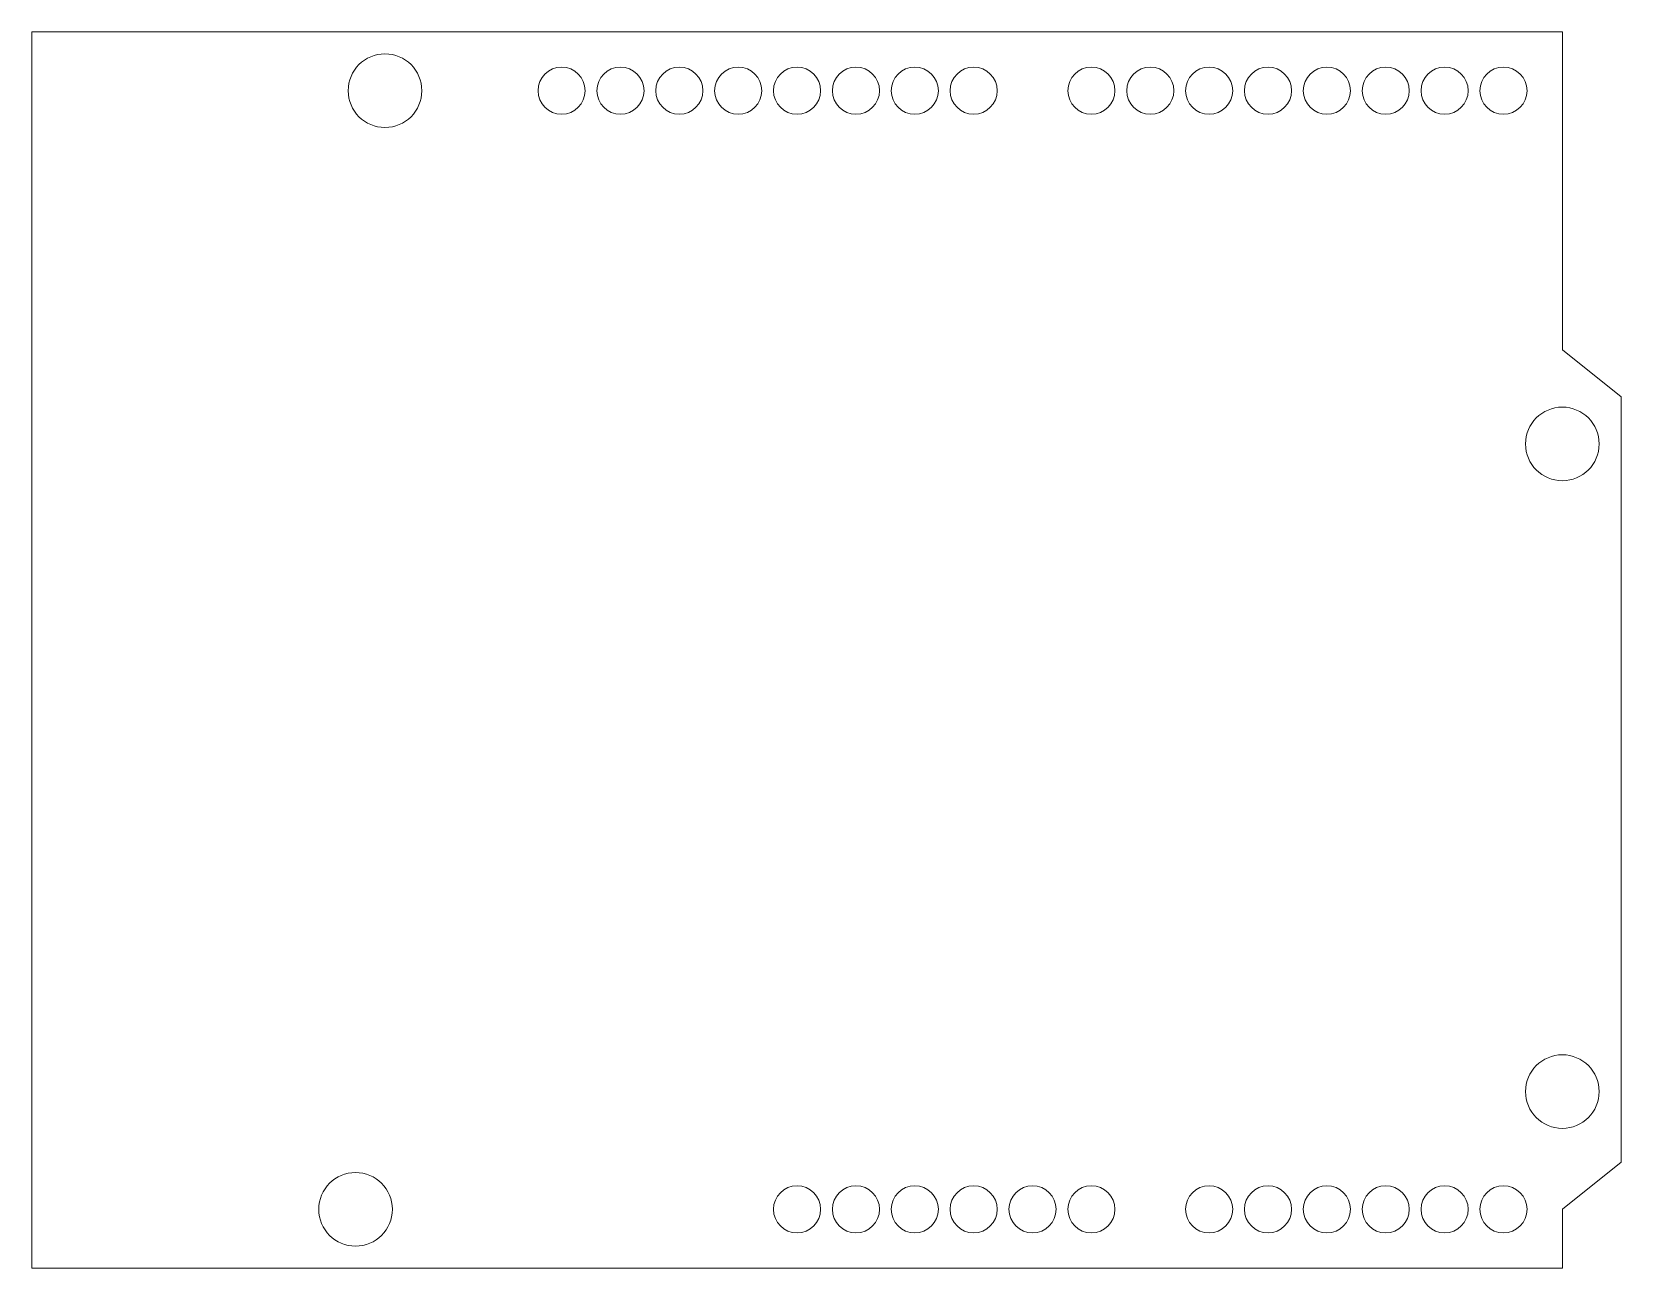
# Model space of a CAD drawing. Header units: inches. Extents: x 0 to 2.7, y 0 to 2.1.
import ezdxf

# ---------------------------------------------------------------- set-up
doc = ezdxf.new("R2010")
doc.units = ezdxf.units.IN
doc.layers.add('Holes', color=7, linetype='CONTINUOUS', lineweight=0)
doc.layers.add('Outline', color=7, linetype='CONTINUOUS', lineweight=0)

msp = doc.modelspace()

# ---------------------------------------------------------------- linework, layer by layer
at = {"layer": 'Holes'}
for centre, radius in [((0.6, 2), 0.0625), ((0.9, 2), 0.04), ((1, 2), 0.04), ((1.1, 2), 0.04), ((1.2, 2), 0.04), ((1.3, 2), 0.04), ((1.4, 2), 0.04), ((1.5, 2), 0.04), ((1.6, 2), 0.04), ((1.8, 2), 0.04), ((1.9, 2), 0.04), ((2, 2), 0.04), ((2.1, 2), 0.04), ((2.2, 2), 0.04), ((2.3, 2), 0.04), ((2.4, 2), 0.04), ((2.5, 2), 0.04), ((2.6, 1.4), 0.0625), ((2.6, 0.3), 0.0625), ((0.55, 0.1), 0.0625), ((1.3, 0.1), 0.04), ((1.4, 0.1), 0.04), ((1.5, 0.1), 0.04), ((1.6, 0.1), 0.04), ((1.7, 0.1), 0.04), ((1.8, 0.1), 0.04), ((2, 0.1), 0.04), ((2.1, 0.1), 0.04), ((2.2, 0.1), 0.04), ((2.3, 0.1), 0.04), ((2.4, 0.1), 0.04), ((2.5, 0.1), 0.04)]:
    msp.add_circle(centre, radius, dxfattribs=at)
at = {"layer": 'Outline'}
for p, q in [((0, 2.1), (0, 0)), ((2.6, 2.1), (0, 2.1)), ((2.6, 1.56), (2.6, 2.1)), ((2.7, 1.48), (2.6, 1.56)), ((2.7, 0.18), (2.7, 1.48)), ((2.6, 0.1), (2.7, 0.18)), ((2.6, 0), (2.6, 0.1)), ((0, 0), (2.6, 0))]:
    msp.add_line(p, q, dxfattribs=at)

doc.saveas('drawing.dxf')
